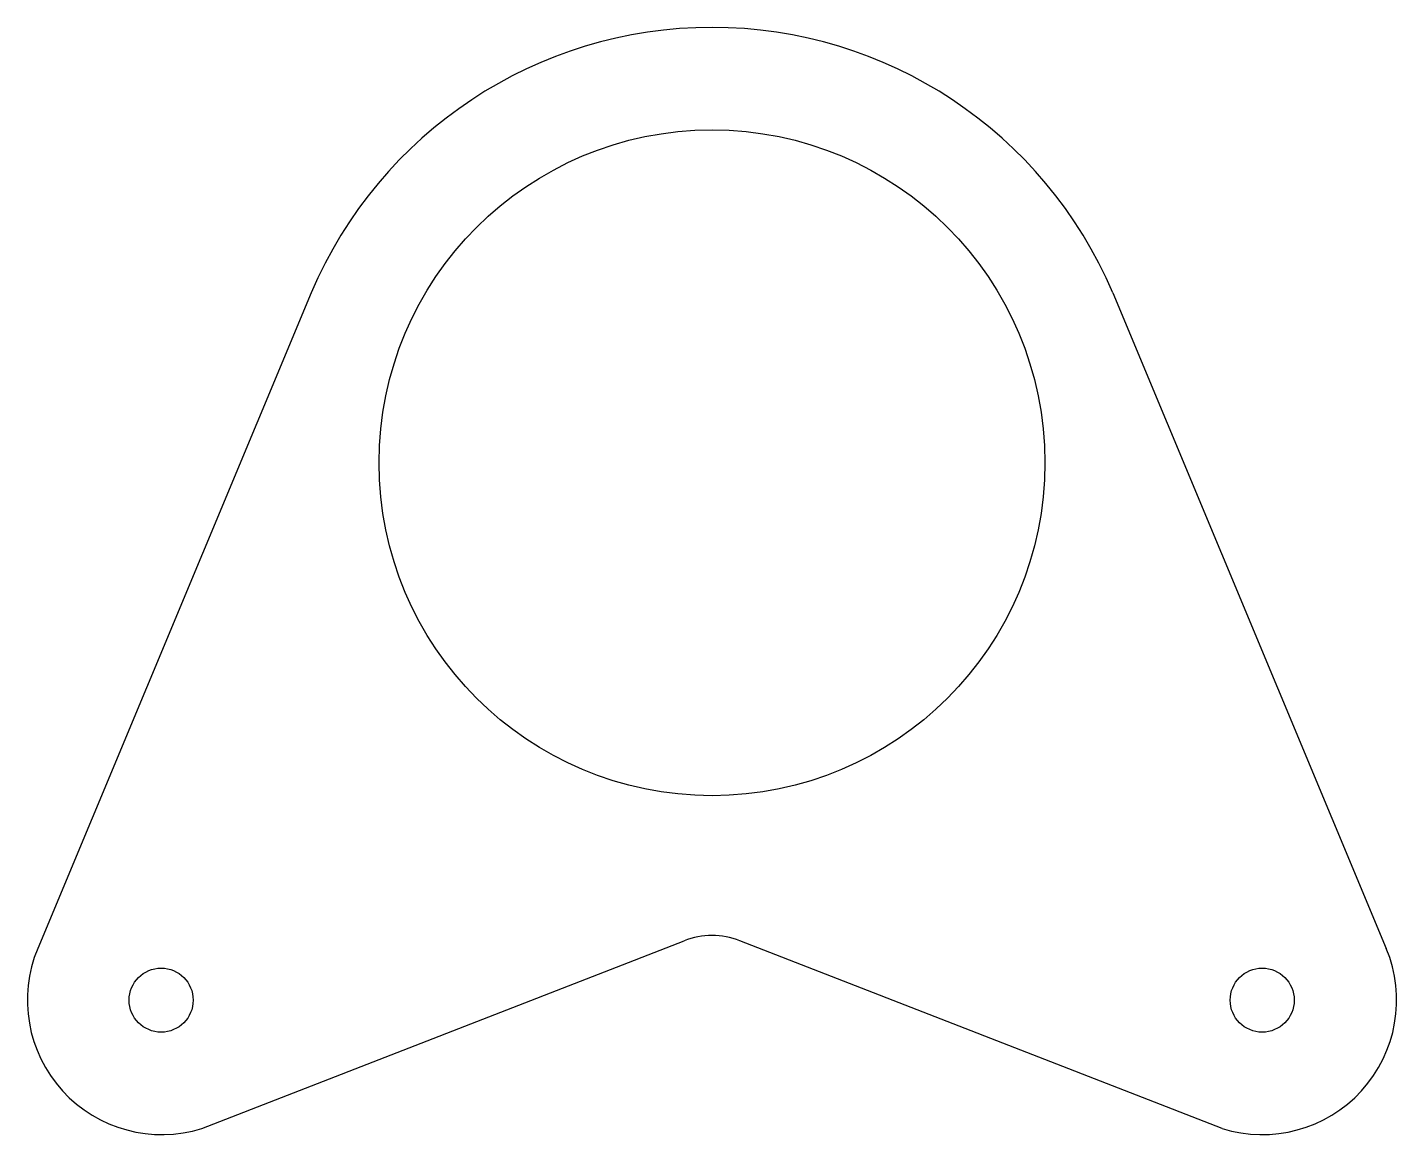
# Model space of a CAD drawing. Header units: millimetres. Extents: x 44.8 to 98.2, y 14.8 to 58.
import ezdxf

# ---------------------------------------------------------------- set-up
doc = ezdxf.new("R2010")
doc.units = ezdxf.units.MM
doc.layers.get('0').update_dxf_attribs({"lineweight": 25})

msp = doc.modelspace()

# ---------------------------------------------------------------- linework, layer by layer
for p, q in [((55.861, 47.619), (45.181, 22.022)), ((87.164, 47.619), (97.845, 22.022)), ((51.593, 14.989), (70.425, 22.318)), ((91.433, 14.989), (72.601, 22.318))]:
    msp.add_line(p, q)
for centre, radius in [((71.513, 40.983), 13), ((50, 20), 1.25), ((93, 20), 1.25)]:
    msp.add_circle(centre, radius)
for centre, radius, start, end in [((71.513, 40.983), 17, 22.9753, 157.0247), ((71.513, 40.983), 17, 22.9753, 157.0247), ((71.513, 19.522), 3, 68.7368, 111.2632), ((50.026, 20), 5.25, 157.3508, 287.363), ((93, 20), 5.25, 252.637, 22.6492)]:
    msp.add_arc(centre, radius, start, end)

doc.saveas('drawing.dxf')
